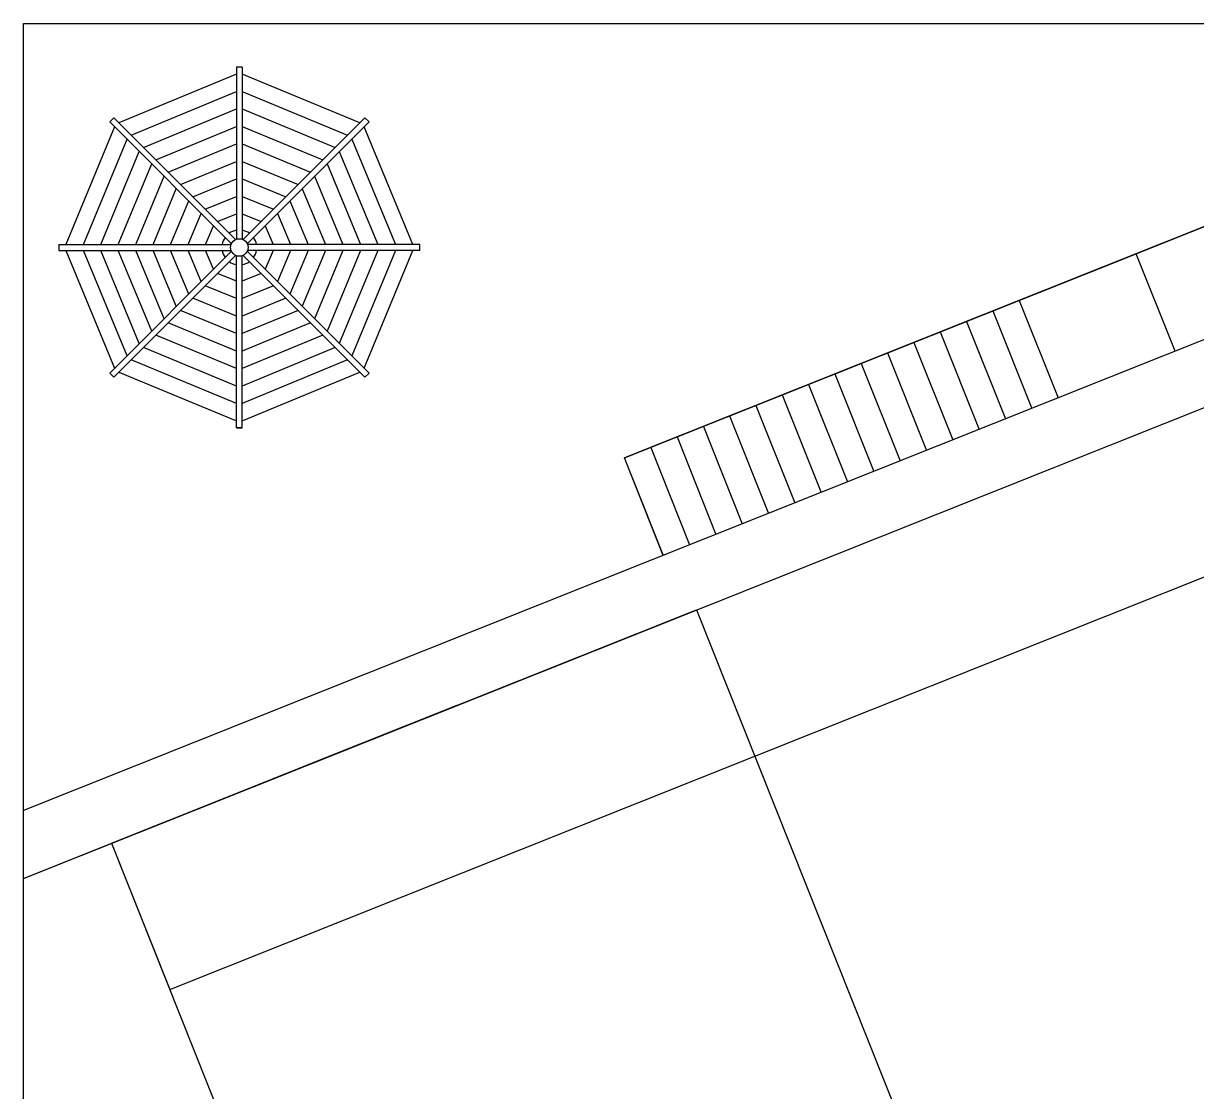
# Model space of a CAD drawing. Header units: inches. Extents: x -902 to 12417, y -2973 to 6117.
# Drawn here: x 8855 to 9973, y -1197 to -179 of the extents above; entities that cross this region are included whole.
import ezdxf

# ---------------------------------------------------------------- set-up
doc = ezdxf.new("R2010")
doc.units = ezdxf.units.IN
doc.header["$MEASUREMENT"] = 0
doc.layers.add('ARREDAMENTO', color=255, linetype='Continuous')
doc.layers.add('Layer1', color=1, linetype='Continuous')

msp = doc.modelspace()

# ---------------------------------------------------------------- linework, layer by layer
for p, q in [((8854.8, -178.6), (10854.8, -178.6)), ((8854.8, -2178.6), (8854.8, -178.6)), ((9803.6, -442.6), (9840.6, -535.5)), ((9434.8, -611.3), (9464.5, -685.6))]:
    msp.add_line(p, q)
at = {"color": 7, "linetype": 'Continuous'}
for p, q in [((9063.3, -220.2), (9057.8, -220.2)), ((9057.8, -220.2), (9057.8, -384.3)), ((9063.3, -220.2), (9063.3, -384.3)), ((9057.8, -226.9), (8945.6, -273.3)), ((9175.5, -273.3), (9063.3, -226.9)), ((8957.4, -285.1), (9057.8, -243.5)), ((9063.3, -243.5), (9163.7, -285.1)), ((8969.1, -296.8), (9057.8, -260.1)), ((9063.3, -260.1), (9151.9, -296.8)), ((8941.7, -277.2), (8895.2, -389.4)), ((8940.9, -268.6), (8937, -272.5)), ((8937, -272.5), (9053, -388.6)), ((8940.9, -268.6), (9056.9, -384.6)), ((8980.9, -308.6), (9057.8, -276.8)), ((9063.3, -276.8), (9140.1, -308.6)), ((9180.2, -268.6), (9064.1, -384.6)), ((9184.1, -272.5), (9068, -388.6)), ((9225.8, -389.4), (9179.4, -277.2)), ((9184.1, -272.5), (9180.2, -268.6)), ((8911.9, -389.4), (8953.5, -289)), ((9167.6, -289), (9209.2, -389.4)), ((8928.5, -389.4), (8965.2, -300.8)), ((8992.7, -320.4), (9057.8, -293.4)), ((9063.3, -293.4), (9128.4, -320.4)), ((9155.8, -300.8), (9192.5, -389.4)), ((8945.2, -389.4), (8977, -312.5)), ((9004.5, -332.2), (9057.8, -310.1)), ((9063.3, -310.1), (9116.6, -332.2)), ((9144.1, -312.5), (9175.9, -389.4)), ((8961.8, -389.4), (8988.8, -324.3)), ((9016.2, -343.9), (9057.8, -326.7)), ((9063.3, -326.7), (9104.8, -343.9)), ((9132.3, -324.3), (9159.3, -389.4)), ((8978.5, -389.4), (9000.5, -336.1)), ((9028, -355.7), (9057.8, -343.4)), ((9063.3, -343.4), (9093.1, -355.7)), ((9120.5, -336.1), (9142.6, -389.4)), ((8995.1, -389.4), (9012.3, -347.8)), ((9108.8, -347.8), (9126, -389.4)), ((9011.7, -389.4), (9024.1, -359.6)), ((9039.8, -367.5), (9057.8, -360)), ((9063.3, -360), (9081.3, -367.5)), ((9097, -359.6), (9109.3, -389.4)), ((9028.4, -389.4), (9035.8, -371.4)), ((9085.2, -371.4), (9092.7, -389.4)), ((8888.5, -389.4), (8888.5, -394.9)), ((8888.5, -389.4), (9052.7, -389.4)), ((9232.5, -389.4), (9068.4, -389.4)), ((9232.5, -394.9), (9232.5, -389.4)), ((8888.5, -394.9), (9052.7, -394.9)), ((8895.2, -394.9), (8941.7, -507.1)), ((8953.5, -495.3), (8911.9, -394.9)), ((8965.2, -483.5), (8928.5, -394.9)), ((8937, -511.8), (9053, -395.7)), ((8940.9, -515.7), (9056.9, -399.7)), ((8977, -471.8), (8945.2, -394.9)), ((8988.8, -460), (8961.8, -394.9)), ((9000.5, -448.2), (8978.5, -394.9)), ((9012.3, -436.5), (8995.1, -394.9)), ((9024.1, -424.7), (9011.7, -394.9)), ((9035.8, -412.9), (9028.4, -394.9)), ((9057.8, -564.1), (9057.8, -400)), ((9063.3, -564.1), (9063.3, -400)), ((9180.2, -515.7), (9064.1, -399.7)), ((9184.1, -511.8), (9068, -395.7)), ((9232.5, -394.9), (9068.4, -394.9)), ((9092.7, -394.9), (9085.2, -412.9)), ((9109.3, -394.9), (9097, -424.7)), ((9126, -394.9), (9108.8, -436.5)), ((9142.6, -394.9), (9120.5, -448.2)), ((9159.3, -394.9), (9132.3, -460)), ((9175.9, -394.9), (9144.1, -471.8)), ((9192.5, -394.9), (9155.8, -483.5)), ((9209.2, -394.9), (9167.6, -495.3)), ((9179.4, -507.1), (9225.8, -394.9)), ((9057.8, -424.3), (9039.8, -416.8)), ((9081.3, -416.8), (9063.3, -424.3)), ((9057.8, -440.9), (9028, -428.6)), ((9093.1, -428.6), (9063.3, -440.9)), ((9057.8, -457.6), (9016.2, -440.4)), ((9104.8, -440.4), (9063.3, -457.6)), ((9057.8, -474.2), (9004.5, -452.1)), ((9116.6, -452.1), (9063.3, -474.2)), ((9057.8, -490.9), (8992.7, -463.9)), ((9128.4, -463.9), (9063.3, -490.9)), ((9057.8, -507.5), (8980.9, -475.7)), ((9140.1, -475.7), (9063.3, -507.5)), ((9057.8, -524.2), (8969.1, -487.5)), ((9151.9, -487.5), (9063.3, -524.2)), ((9057.8, -540.8), (8957.4, -499.2)), ((9163.7, -499.2), (9063.3, -540.8)), ((8937, -511.8), (8940.9, -515.7)), ((8945.6, -511), (9057.8, -557.4)), ((9063.3, -557.4), (9175.5, -511)), ((9180.2, -515.7), (9184.1, -511.8)), ((9063.3, -564.1), (9057.8, -564.1)), ((9057.8, -564.1), (9063.3, -564.1))]:
    msp.add_line(p, q, dxfattribs=at)
at = {"ltscale": 0.5}
for p, q in [((9778.5, -452.6), (9815.6, -545.5)), ((9753.4, -462.6), (9790.5, -555.5)), ((9728.4, -472.6), (9765.4, -565.5)), ((9703.3, -482.6), (9740.3, -575.5)), ((9653.1, -502.7), (9690.2, -595.5)), ((9678.2, -492.6), (9715.3, -585.5)), ((9628, -512.7), (9665.1, -605.5)), ((9603, -522.7), (9640, -615.5)), ((9577.9, -532.7), (9614.9, -625.5)), ((9552.8, -542.7), (9589.9, -635.6)), ((9527.7, -552.7), (9564.8, -645.6)), ((9502.7, -562.7), (9539.7, -655.6)), ((9477.6, -572.7), (9514.6, -665.6)), ((9452.5, -582.7), (9489.6, -675.6)), ((9434.8, -611.3), (9464.5, -685.6))]:
    msp.add_line(p, q, dxfattribs=at)
at = {"color": 7, "linetype": 'Continuous'}
msp.add_circle((9060.5, -392.1), 8.32, dxfattribs=at)
for start, end in [(99.594, 125.4055), (54.5941, 80.4056), (144.594, 170.4055), (9.5941, 35.4055), (189.594, 215.4056), (324.594, 350.4057), (234.594, 260.4055), (279.5941, 305.4055)]:
    msp.add_arc((9060.5, -392.1), 16.6, start, end, dxfattribs=at)
at = {"layer": 'ARREDAMENTO'}
for p, q in [((9427.4, -592.7), (9915, -398.2)), ((9952.1, -491), (9915, -398.2)), ((9464.5, -685.6), (9427.4, -592.7))]:
    msp.add_line(p, q, dxfattribs=at)
at = {"layer": 'Layer1'}
for p, q in [((8854.8, -178.6), (10854.8, -178.6)), ((8854.8, -2178.6), (8854.8, -178.6)), ((10735.2, -178.6), (8854.8, -928.8)), ((8854.8, -993.4), (10854.8, -195.5)), ((10193.7, -287), (9427.4, -592.7)), ((9915, -398.2), (10193.7, -287)), ((8994.3, -1099.2), (10211, -613.8)), ((8938.7, -959.9), (9496, -737.6)), ((9496, -737.6), (9922.1, -1805.7)), ((9128.8, -884.1), (9268.2, -828.5)), ((8854.8, -993.4), (9128.8, -884.1)), ((8938.7, -959.9), (8994.3, -1099.2)), ((8938.7, -959.9), (9364.8, -2028.1))]:
    msp.add_line(p, q, dxfattribs=at)

doc.saveas('drawing.dxf')
